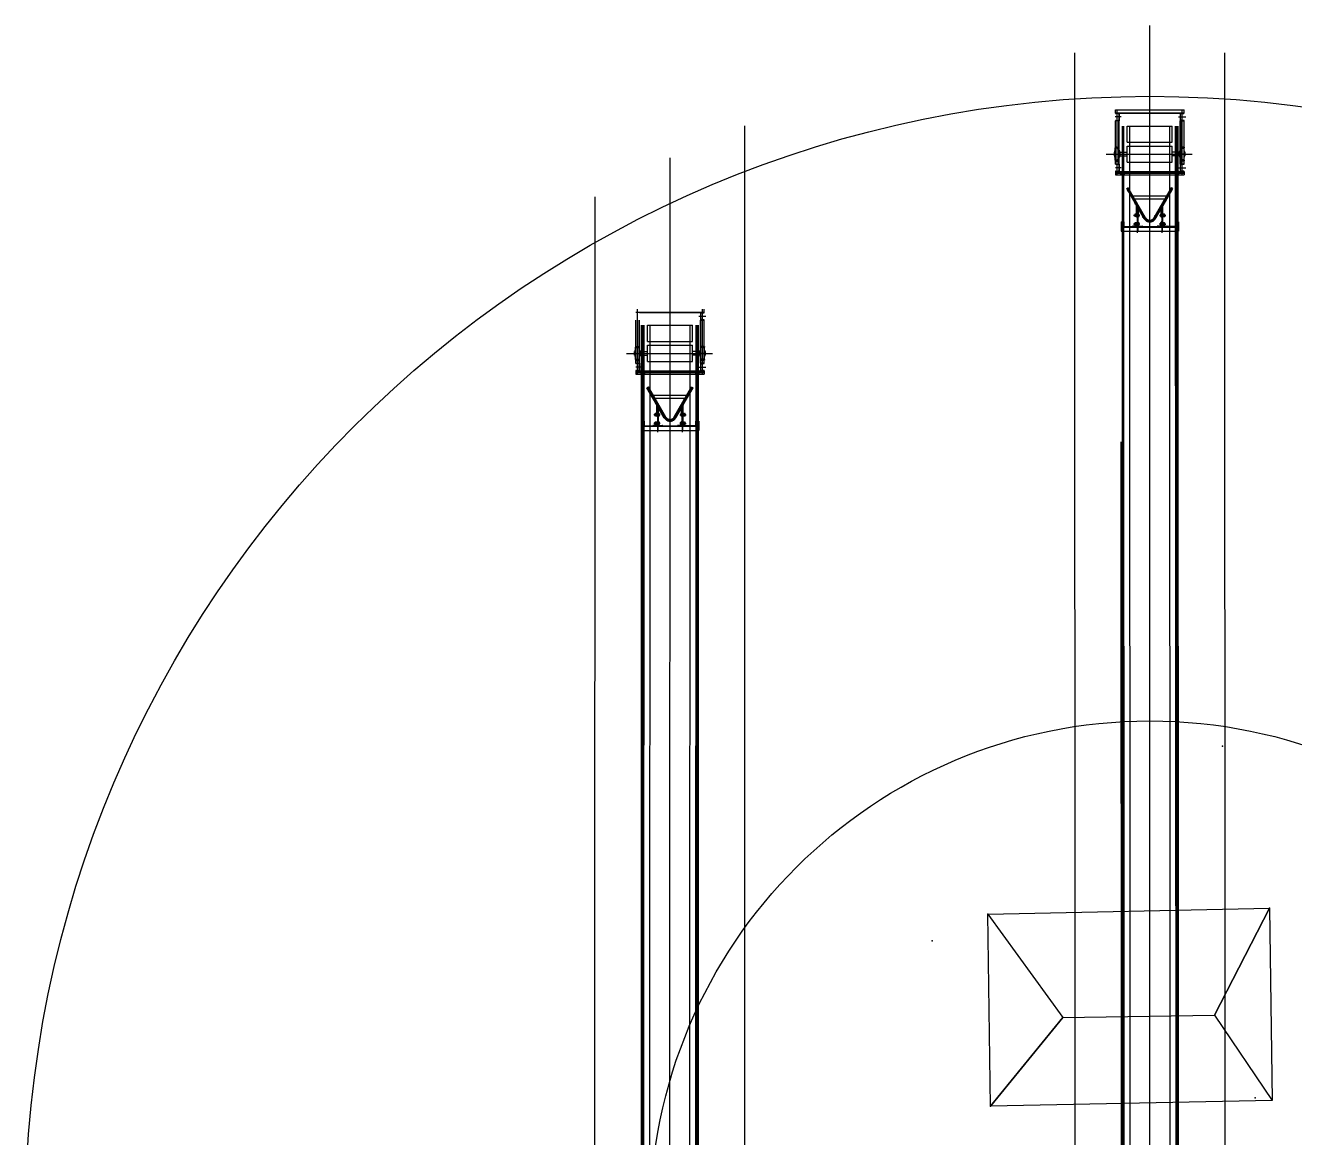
# Model space of a CAD drawing. Extents: x 878294 to 2409453, y -112941 to -40192.
# Drawn here: x 974060 to 976599, y -45908 to -43682 of the extents above; entities that cross this region are included whole.
import ezdxf

# ---------------------------------------------------------------- set-up
doc = ezdxf.new("R2010")
doc.units = 0
doc.header["$LTSCALE"] = 2000
doc.header["$MEASUREMENT"] = 0
for name, pattern in [('AM_DIN_G_W050', [13.75, 9.75, -1.5, 1, -1.5]), ('CENTER', [2, 1.25, -0.25, 0.25, -0.25]), ('CONTINU', [0]), ('DASHEDGY', [750, 250, -125, 250, -125])]:
    doc.linetypes.add(name, pattern=pattern)
doc.layers.get('0').update_dxf_attribs({"linetype": 'CONTINUOUS'})
for name, color, linetype, lineweight in [('AM_7', 4, 'AM_DIN_G_W050', 25), ('HOME', 84, 'CONTINUOUS', 0), ('TOPO', 196, 'CONTINUOUS', 0)]:
    doc.layers.add(name, color=color, linetype=linetype, lineweight=lineweight)
for name, color, linetype in [('CEN', 4, 'CENTER'), ('DASHED', 2, 'DASHEDGY'), ('THIN', 1, 'CONTINUOUS')]:
    doc.layers.add(name, color=color, linetype=linetype)

# ---------------------------------------------------------------- blocks, each defined once
blk = doc.blocks.new('PL65PLAN')
for p, q in [((-140, 25), (-140, -25)), ((-125, 40), (125, 40)), ((-63, 47), (63, 47)), ((-63, 47), (-63, 40)), ((-38, 58), (-38, 47)), ((-38, 58), (38, 58)), ((38, 58), (38, 47)), ((63, 47), (63, 40)), ((140, 25), (140, -25)), ((-125, -40), (125, -40)), ((-63, -48), (-63, -40)), ((-63, -48), (63, -48)), ((-38, -58), (-38, -48)), ((-38, -58), (38, -58)), ((38, -58), (38, -48)), ((63, -48), (63, -40))]:
    blk.add_line(p, q)
for centre in [(-115, 0), (115, 0)]:
    blk.add_circle(centre, 8)
for centre, start, end in [((-125, 25), 90, 180), ((125, 25), 0, 90), ((-125, -25), 180, 270), ((125, -25), 270, 0)]:
    blk.add_arc(centre, 15, start, end)
at = {"layer": 'CEN'}
for p, q in [((-151, 0), (149, 0)), ((-115, 18), (-115, -18)), ((0, 65), (0, -63)), ((115, 18), (115, -18))]:
    blk.add_line(p, q, dxfattribs=at)

msp = doc.modelspace()

# ---------------------------------------------------------------- hatches: boundary and pattern name
at = {"layer": 'DASHED', "lineweight": -3, "ltscale": 0.001}
h = msp.add_hatch(dxfattribs=at)
h.set_pattern_fill('ANSI37', color=256, scale=12.3076, angle=270, style=0)
h.set_pattern_definition([(45, (974914.4205, -44438.5474), (1.0878484, -1.0878484), []), (315, (974914.4205, -44438.5474), (-1.0878484, -1.0878484), [])])
h.paths.add_polyline_path([(976269.47, -44014.17), (976269.47, -44017.13), (976281.63, -44038.19), (976282.91, -44037.45)])
h.paths.add_polyline_path([(976265.45, -44007.21), (976264.17, -44007.95), (976266.25, -44011.54), (976267.53, -44010.81)])
h.paths.add_polyline_path([(976267.53, -44010.81), (976266.25, -44011.54), (976269.47, -44017.13), (976269.47, -44014.17)])
h.paths.add_polyline_path([(976282.91, -44037.45), (976281.63, -44038.19), (976287.48, -44048.32), (976297.02, -44064.84), (976298.3, -44064.1)])
h.paths.add_polyline_path([(976300.14, -44067.3), (976298.3, -44064.1), (976297.02, -44064.84), (976298.86, -44068.04, 0.2679492), (976309.52, -44074.19), (976309.52, -44072.71, -0.2679492)])
h = msp.add_hatch(dxfattribs=at)
h.set_pattern_fill('ANSI37', color=256, scale=12.3076, angle=270, style=0)
h.set_pattern_definition([(135, (976410.379, -44438.5474), (-1.0878484, -1.0878484), []), (225, (976410.379, -44438.5474), (1.0878484, -1.0878484), [])])
h.paths.add_polyline_path([(976349.57, -44014.17), (976349.57, -44017.13), (976337.41, -44038.19), (976336.13, -44037.45)])
h.paths.add_polyline_path([(976353.6, -44007.21), (976354.88, -44007.95), (976352.8, -44011.54), (976351.52, -44010.81)])
h.paths.add_polyline_path([(976351.52, -44010.81), (976352.8, -44011.54), (976349.57, -44017.13), (976349.57, -44014.17)])
h.paths.add_polyline_path([(976336.13, -44037.45), (976337.41, -44038.19), (976331.57, -44048.32), (976322.03, -44064.84), (976320.75, -44064.1)])
h.paths.add_polyline_path([(976318.9, -44067.3), (976320.75, -44064.1), (976322.03, -44064.84), (976320.18, -44068.04, -0.2679492), (976309.52, -44074.19), (976309.52, -44072.71, 0.2679492)])
h = msp.add_hatch(color=256, dxfattribs=at)
h.paths.add_polyline_path([(976287.48, -44060.11), (976286.63, -44059.62), (976285.64, -44059.62, 0.5358984)])
h.paths.add_polyline_path([(976286.63, -44059.62), (976287.24, -44058.55), (976286.63, -44058.39)])
h = msp.add_hatch(color=256, dxfattribs=at)
h.paths.add_polyline_path([(976331.57, -44060.11), (976332.42, -44059.62), (976333.4, -44059.62, -0.5358984)])
h.paths.add_polyline_path([(976332.42, -44059.62), (976331.8, -44058.55), (976332.42, -44058.39)])
h = msp.add_hatch(dxfattribs=at)
h.set_pattern_fill('ANSI37', color=256, scale=12.3076, angle=270, style=0)
h.set_pattern_definition([(45, (975154.4205, -44837.4237), (1.0878484, -1.0878484), []), (315, (975154.4205, -44837.4237), (-1.0878484, -1.0878484), [])])
h.paths.add_polyline_path([(975309.47, -44413.05), (975309.47, -44416), (975321.63, -44437.07), (975322.91, -44436.33)])
h.paths.add_polyline_path([(975305.45, -44406.08), (975304.17, -44406.82), (975306.25, -44410.42), (975307.53, -44409.68)])
h.paths.add_polyline_path([(975307.53, -44409.68), (975306.25, -44410.42), (975309.47, -44416), (975309.47, -44413.05)])
h.paths.add_polyline_path([(975322.91, -44436.33), (975321.63, -44437.07), (975327.48, -44447.19), (975337.02, -44463.71), (975338.3, -44462.98)])
h.paths.add_polyline_path([(975340.14, -44466.17), (975338.3, -44462.98), (975337.02, -44463.71), (975338.86, -44466.91, 0.2679492), (975349.52, -44473.07), (975349.52, -44471.59, -0.2679492)])
h = msp.add_hatch(dxfattribs=at)
h.set_pattern_fill('ANSI37', color=256, scale=12.3076, angle=270, style=0)
h.set_pattern_definition([(135, (976650.379, -44837.4237), (-1.0878484, -1.0878484), []), (225, (976650.379, -44837.4237), (1.0878484, -1.0878484), [])])
h.paths.add_polyline_path([(975389.57, -44413.05), (975389.57, -44416), (975377.41, -44437.07), (975376.13, -44436.33)])
h.paths.add_polyline_path([(975393.6, -44406.08), (975394.88, -44406.82), (975392.8, -44410.42), (975391.52, -44409.68)])
h.paths.add_polyline_path([(975391.52, -44409.68), (975392.8, -44410.42), (975389.57, -44416), (975389.57, -44413.05)])
h.paths.add_polyline_path([(975376.13, -44436.33), (975377.41, -44437.07), (975371.57, -44447.19), (975362.03, -44463.71), (975360.75, -44462.98)])
h.paths.add_polyline_path([(975358.9, -44466.17), (975360.75, -44462.98), (975362.03, -44463.71), (975360.18, -44466.91, -0.2679492), (975349.52, -44473.07), (975349.52, -44471.59, 0.2679492)])
h = msp.add_hatch(color=256, dxfattribs=at)
h.paths.add_polyline_path([(975327.48, -44458.99), (975326.63, -44458.5), (975325.64, -44458.5, 0.5358984)])
h.paths.add_polyline_path([(975326.63, -44458.5), (975327.24, -44457.43), (975326.63, -44457.27)])
h = msp.add_hatch(color=256, dxfattribs=at)
h.paths.add_polyline_path([(975371.57, -44458.99), (975372.42, -44458.5), (975373.4, -44458.5, -0.5358984)])
h.paths.add_polyline_path([(975372.42, -44458.5), (975371.8, -44457.43), (975372.42, -44457.27)])

# ---------------------------------------------------------------- linework, layer by layer
at = {"layer": 'AM_7', "lineweight": -3, "ltscale": 0.2}
for p, q in [((976309.52, -51855.94), (976309.52, -43681.88)), ((975348.25, -51859.71), (975349.52, -43946.96))]:
    msp.add_line(p, q, dxfattribs=at)
at = {"layer": 'AM_7', "color": 1, "linetype": 'CONTINU', "lineweight": -3}
for radius in [2250, 1000]:
    msp.add_circle((976309.52, -46073.85), radius, dxfattribs=at)
at = {"layer": 'DASHED', "lineweight": -3, "ltscale": 0.001}
for p, q in [((976241.02, -43851.16), (976378.02, -43851.16)), ((976241.02, -43857.66), (976241.02, -43851.16)), ((976241.02, -43856.86), (976378.02, -43856.86)), ((976244.52, -43980.86), (976244.52, -43851.16)), ((976248.52, -43857.66), (976371.06, -43857.66)), ((976374.52, -43980.86), (976374.52, -43851.16)), ((976378.02, -43857.66), (976378.02, -43851.16)), ((976252.05, -43865.16), (976240.19, -43865.16)), ((976241.02, -43959.36), (976241.02, -43872.66)), ((976247.72, -43959.36), (976247.72, -43872.66)), ((976248.52, -43959.36), (976248.52, -43872.66)), ((976264.52, -43883.31), (976354.52, -43883.31)), ((976264.52, -43915.61), (976264.52, -43883.31)), ((976354.52, -43915.61), (976354.52, -43883.31)), ((976367, -43865.16), (976381.35, -43865.16)), ((976370.52, -43959.36), (976370.52, -43872.66)), ((976371.32, -43959.36), (976371.32, -43872.66)), ((976378.02, -43959.36), (976378.02, -43872.66)), ((976250.27, -43935.71), (976264.52, -43935.71)), ((976264.52, -43915.61), (976354.52, -43915.61)), ((976264.52, -43923.31), (976354.52, -43923.31)), ((976264.52, -43955.61), (976264.52, -43923.31)), ((976354.52, -43955.61), (976354.52, -43923.31)), ((976368.77, -43935.71), (976354.52, -43935.71)), ((976222.45, -43939.46), (976394.33, -43939.46)), ((976250.27, -43943.21), (976264.52, -43943.21)), ((976264.52, -43955.61), (976354.52, -43955.61)), ((976368.77, -43943.21), (976354.52, -43943.21)), ((976241.02, -43974.33), (976241.02, -43980.86)), ((976241.02, -43974.36), (976378.02, -43974.36)), ((976241.02, -43975.16), (976378.02, -43975.16)), ((976241.02, -43977.86), (976378.02, -43977.86)), ((976241.02, -43980.86), (976378.02, -43980.86)), ((976252.05, -43966.86), (976241.19, -43966.86)), ((976251.52, -43974.11), (976258.52, -43974.11)), ((976251.52, -43981.11), (976251.52, -43974.11)), ((976258.52, -43981.11), (976251.52, -43981.11)), ((976258.52, -43974.11), (976258.52, -43981.11)), ((976367.52, -43974.11), (976360.52, -43974.11)), ((976360.52, -43974.11), (976360.52, -43981.11)), ((976360.52, -43981.11), (976367.52, -43981.11)), ((976367, -43966.86), (976381.35, -43966.86)), ((976367.52, -43981.11), (976367.52, -43974.11)), ((976378.02, -43974.36), (976378.02, -43980.86)), ((976263.32, -44008.44), (976266.3, -44006.72)), ((976283.05, -44042.61), (976263.32, -44008.44)), ((976298.86, -44068.04), (976264.17, -44007.95)), ((976264.24, -44012.71), (976269.32, -44009.77)), ((976265.4, -44012.04), (976268.38, -44010.31)), ((976300.14, -44067.3), (976265.45, -44007.21)), ((976301, -44066.8), (976266.3, -44006.72)), ((976318.05, -44066.8), (976352.69, -44006.8)), ((976318.9, -44067.3), (976353.55, -44007.3)), ((976320.18, -44068.04), (976354.82, -44008.03)), ((976336, -44042.61), (976355.68, -44008.53)), ((976353.26, -44015.4), (976348.17, -44012.46)), ((976352.54, -44013.96), (976349.56, -44012.24)), ((976355.68, -44008.53), (976352.69, -44006.8)), ((976344.2, -44023.48), (976275.98, -44023.48)), ((976340.65, -44029.64), (976279.54, -44029.64)), ((976279.62, -44039.35), (976284.7, -44036.42)), ((976280.78, -44038.68), (976283.77, -44036.96)), ((976342.49, -44034.05), (976337.4, -44031.11)), ((976341.77, -44032.61), (976338.79, -44030.89)), ((976289.94, -44062.29), (976277.18, -44062.29)), ((976281.08, -44061.09), (976278.67, -44061.09)), ((976280.95, -44063.38), (976278.67, -44063.38)), ((976278.68, -44063.38), (976278.68, -44061.17)), ((976282.71, -44061.01), (976278.77, -44061.01)), ((976278.77, -44063.47), (976278.77, -44061.09)), ((976282.71, -44063.47), (976278.77, -44063.47)), ((976281.32, -44061.09), (976279.32, -44061.09)), ((976281.32, -44063.38), (976279.32, -44063.38)), ((976279.62, -44061.01), (976281.2, -44061.01)), ((976279.62, -44063.47), (976281.2, -44063.47)), ((976281.32, -44060.02), (976279.81, -44060.02)), ((976281.32, -44064.45), (976279.81, -44064.45)), ((976281.01, -44061.01), (976282.59, -44061.01)), ((976281.01, -44063.47), (976282.59, -44063.47)), ((976281.32, -44064.45), (976281.32, -44060.02)), ((976282.71, -44061.09), (976281.32, -44061.09)), ((976282.71, -44063.38), (976281.32, -44063.38)), ((976281.63, -44061.01), (976282.71, -44061.01)), ((976281.63, -44063.47), (976282.71, -44063.47)), ((976282.22, -44060.02), (976281.81, -44060.02)), ((976282.22, -44064.45), (976281.81, -44064.45)), ((976283.18, -44059.53), (976282.71, -44059.53)), ((976282.71, -44063.96), (976282.71, -44059.53)), ((976282.71, -44064.94), (976282.71, -44062.24)), ((976283.18, -44064.94), (976282.71, -44064.94)), ((976286.4, -44061.01), (976282.95, -44061.01)), ((976283.18, -44065.93), (976283.18, -44043.1)), ((976283.45, -44061), (976285.3, -44061)), ((976284.08, -44061.09), (976283.45, -44061.09)), ((976284.08, -44063.38), (976283.45, -44063.38)), ((976283.45, -44063.45), (976285.3, -44063.45)), ((976284.08, -44063.53), (976284.08, -44060.94)), ((976284.16, -44059.16), (976285.64, -44059.16)), ((976284.17, -44065.93), (976284.17, -44043.1)), ((976284.17, -44055.86), (976284.17, -44084.45)), ((976284.9, -44097.35), (976284.9, -44043.85)), ((976285.64, -44065.93), (976285.64, -44048.81)), ((976286.63, -44048.81), (976285.64, -44048.81)), ((976285.64, -44055.86), (976285.64, -44084.45)), ((976285.64, -44065.93), (976285.64, -44059.16)), ((976288.24, -44061.01), (976286.48, -44061.01)), ((976288.24, -44063.47), (976286.48, -44063.47)), ((976286.63, -44048.81), (976287.48, -44048.32)), ((976286.63, -44065.93), (976286.63, -44048.81)), ((976298.01, -44068.53), (976286.63, -44048.81)), ((976287.24, -44049.87), (976286.63, -44050.04)), ((976287.24, -44049.87), (976286.63, -44050.04)), ((976286.63, -44060.02), (976287.75, -44060.02)), ((976286.63, -44064.45), (976287.75, -44064.45)), ((976288.24, -44063.96), (976288.24, -44060.51)), ((976295.01, -44066), (976300.09, -44063.07)), ((976296.17, -44065.33), (976299.15, -44063.61)), ((976324.04, -44066), (976318.96, -44063.07)), ((976322.88, -44065.33), (976319.9, -44063.61)), ((976321.03, -44068.53), (976332.42, -44048.81)), ((976329.11, -44062.29), (976341.87, -44062.29)), ((976330.81, -44063.96), (976330.81, -44060.51)), ((976330.81, -44061.01), (976332.57, -44061.01)), ((976330.81, -44063.47), (976332.57, -44063.47)), ((976332.42, -44060.02), (976331.3, -44060.02)), ((976332.42, -44064.45), (976331.3, -44064.45)), ((976332.42, -44048.81), (976331.57, -44048.32)), ((976331.8, -44049.87), (976332.42, -44050.04)), ((976331.8, -44049.87), (976332.42, -44050.04)), ((976332.42, -44065.93), (976332.42, -44048.81)), ((976332.42, -44048.81), (976333.4, -44048.81)), ((976332.64, -44061.01), (976336.09, -44061.01)), ((976333.4, -44065.93), (976333.4, -44048.81)), ((976333.4, -44055.86), (976333.4, -44084.45)), ((976334.88, -44059.16), (976333.41, -44059.16)), ((976333.41, -44065.93), (976333.41, -44059.16)), ((976335.6, -44061), (976333.75, -44061)), ((976335.6, -44063.45), (976333.75, -44063.45)), ((976334.14, -44097.35), (976334.14, -44043.85)), ((976334.88, -44065.93), (976334.88, -44043.1)), ((976334.88, -44055.86), (976334.88, -44084.45)), ((976334.96, -44063.53), (976334.96, -44060.94)), ((976334.96, -44061.09), (976335.6, -44061.09)), ((976334.96, -44063.38), (976335.6, -44063.38)), ((976335.87, -44065.93), (976335.87, -44043.1)), ((976335.87, -44059.53), (976336.34, -44059.53)), ((976335.87, -44064.94), (976336.34, -44064.94)), ((976336.34, -44063.96), (976336.34, -44059.53)), ((976336.34, -44061.01), (976340.28, -44061.01)), ((976337.42, -44061.01), (976336.34, -44061.01)), ((976336.34, -44061.09), (976337.73, -44061.09)), ((976336.34, -44064.94), (976336.34, -44062.24)), ((976336.34, -44063.38), (976337.73, -44063.38)), ((976336.34, -44063.47), (976340.28, -44063.47)), ((976337.42, -44063.47), (976336.34, -44063.47)), ((976338.03, -44061.01), (976336.46, -44061.01)), ((976338.03, -44063.47), (976336.46, -44063.47)), ((976336.83, -44060.02), (976337.24, -44060.02)), ((976336.83, -44064.45), (976337.24, -44064.45)), ((976337.73, -44064.45), (976337.73, -44060.02)), ((976337.73, -44060.02), (976339.24, -44060.02)), ((976337.73, -44061.09), (976339.73, -44061.09)), ((976337.73, -44063.38), (976339.73, -44063.38)), ((976337.73, -44064.45), (976339.24, -44064.45)), ((976339.42, -44061.01), (976337.85, -44061.01)), ((976339.42, -44063.47), (976337.85, -44063.47)), ((976337.97, -44061.09), (976340.37, -44061.09)), ((976338.1, -44063.38), (976340.37, -44063.38)), ((976340.28, -44063.47), (976340.28, -44061.09)), ((976340.37, -44063.38), (976340.37, -44061.17)), ((976251.95, -44075.22), (976251.95, -44093.68)), ((976251.95, -44075.22), (976258.1, -44075.22)), ((976251.95, -44083.46), (976258.1, -44083.46)), ((976251.95, -44084.45), (976367.1, -44084.45)), ((976251.95, -44085.43), (976367.1, -44085.43)), ((976252.86, -44079.52), (976257.23, -44079.52)), ((976252.86, -44089.37), (976257.23, -44089.37)), ((976258.1, -44084.45), (976258.1, -44075.22)), ((976274.93, -44084.45), (976274.93, -44084.08)), ((976274.93, -44084.45), (976294.87, -44084.45)), ((976282.57, -44083.46), (976275.55, -44083.46)), ((976289.94, -44079.52), (976277.18, -44079.52)), ((976278.67, -44080.67), (976278.67, -44078.37)), ((976281.08, -44078.38), (976278.67, -44078.38)), ((976280.95, -44080.67), (976278.67, -44080.67)), ((976278.77, -44080.75), (976278.77, -44078.28)), ((976282.71, -44078.29), (976278.77, -44078.29)), ((976282.71, -44080.75), (976278.77, -44080.75)), ((976279.32, -44081.25), (976279.32, -44077.8)), ((976281.32, -44078.38), (976279.32, -44078.38)), ((976281.32, -44080.67), (976279.32, -44080.67)), ((976279.62, -44078.29), (976281.2, -44078.29)), ((976279.62, -44080.75), (976281.2, -44080.75)), ((976281.32, -44077.31), (976279.81, -44077.31)), ((976281.32, -44081.74), (976279.81, -44081.74)), ((976281.01, -44078.29), (976282.59, -44078.29)), ((976281.01, -44080.75), (976282.59, -44080.75)), ((976281.32, -44081.74), (976281.32, -44077.31)), ((976282.71, -44078.38), (976281.32, -44078.38)), ((976282.71, -44080.67), (976281.32, -44080.67)), ((976281.63, -44078.29), (976282.71, -44078.29)), ((976281.63, -44080.75), (976282.71, -44080.75)), ((976282.22, -44077.31), (976281.81, -44077.31)), ((976282.22, -44081.74), (976281.81, -44081.74)), ((976283.2, -44076.82), (976282.71, -44076.82)), ((976282.71, -44081.25), (976282.71, -44076.82)), ((976282.71, -44082.23), (976282.71, -44079.52)), ((976283.2, -44082.23), (976282.71, -44082.23)), ((976286.4, -44078.29), (976282.95, -44078.29)), ((976286.4, -44080.75), (976282.95, -44080.75)), ((976284.17, -44065.93), (976283.18, -44065.93)), ((976283.18, -44075.83), (976283.18, -44082.85)), ((976283.18, -44075.83), (976283.18, -44082.85)), ((976283.84, -44078.38), (976283.2, -44078.38)), ((976283.84, -44080.67), (976283.2, -44080.67)), ((976283.45, -44078.23), (976285.3, -44078.23)), ((976283.45, -44080.82), (976285.3, -44080.82)), ((976283.84, -44080.82), (976283.84, -44078.23)), ((976284.17, -44082.6), (976285.64, -44082.6)), ((976284.17, -44082.6), (976285.64, -44082.6)), ((976284.42, -44085.43), (976284.42, -44093.68)), ((976284.42, -44085.43), (976284.42, -44093.68)), ((976286.4, -44078.23), (976284.56, -44078.23)), ((976286.4, -44080.82), (976284.56, -44080.82)), ((976285.4, -44085.43), (976285.4, -44093.68)), ((976285.4, -44085.43), (976285.4, -44093.68)), ((976285.64, -44065.93), (976286.63, -44065.93)), ((976286.63, -44075.83), (976286.63, -44082.85)), ((976286.63, -44075.83), (976286.63, -44082.85)), ((976286.65, -44077.31), (976287.92, -44077.31)), ((976288.42, -44078.29), (976286.65, -44078.29)), ((976288.42, -44080.75), (976286.65, -44080.75)), ((976286.65, -44081.74), (976287.92, -44081.74)), ((976287.24, -44083.46), (976294.26, -44083.46)), ((976287.24, -44083.46), (976294.26, -44083.46)), ((976288.42, -44081.25), (976288.42, -44077.8)), ((976294.87, -44084.45), (976294.87, -44084.08)), ((976324.17, -44084.45), (976324.17, -44084.08)), ((976344.11, -44084.45), (976324.17, -44084.45)), ((976331.8, -44083.46), (976324.79, -44083.46)), ((976331.8, -44083.46), (976324.79, -44083.46)), ((976329.11, -44079.52), (976341.87, -44079.52)), ((976330.63, -44081.25), (976330.63, -44077.8)), ((976330.63, -44078.29), (976332.39, -44078.29)), ((976330.63, -44080.75), (976332.39, -44080.75)), ((976332.39, -44077.31), (976331.12, -44077.31)), ((976332.39, -44081.74), (976331.12, -44081.74)), ((976333.4, -44065.93), (976332.42, -44065.93)), ((976332.42, -44075.83), (976332.42, -44082.85)), ((976332.42, -44075.83), (976332.42, -44082.85)), ((976332.64, -44078.23), (976334.49, -44078.23)), ((976332.64, -44078.29), (976336.09, -44078.29)), ((976332.64, -44080.75), (976336.09, -44080.75)), ((976332.64, -44080.82), (976334.49, -44080.82)), ((976333.4, -44075.21), (976333.04, -44075.21)), ((976334.88, -44082.6), (976333.4, -44082.6)), ((976334.88, -44082.6), (976333.4, -44082.6)), ((976333.64, -44085.43), (976333.64, -44093.68)), ((976333.64, -44085.43), (976333.64, -44093.68)), ((976335.6, -44078.23), (976333.75, -44078.23)), ((976335.6, -44080.82), (976333.75, -44080.82)), ((976334.63, -44085.43), (976334.63, -44093.68)), ((976334.63, -44085.43), (976334.63, -44093.68)), ((976334.88, -44065.93), (976335.87, -44065.93)), ((976334.88, -44075.21), (976335.25, -44075.21)), ((976335.21, -44080.82), (976335.21, -44078.23)), ((976335.21, -44078.38), (976335.84, -44078.38)), ((976335.21, -44080.67), (976335.84, -44080.67)), ((976335.85, -44076.82), (976336.34, -44076.82)), ((976335.85, -44082.23), (976336.34, -44082.23)), ((976335.87, -44075.83), (976335.87, -44082.85)), ((976335.87, -44075.83), (976335.87, -44082.85)), ((976336.34, -44081.25), (976336.34, -44076.82)), ((976337.42, -44078.29), (976336.34, -44078.29)), ((976336.34, -44078.29), (976340.28, -44078.29)), ((976336.34, -44078.38), (976337.73, -44078.38)), ((976336.34, -44082.23), (976336.34, -44079.52)), ((976336.34, -44080.67), (976337.73, -44080.67)), ((976337.42, -44080.75), (976336.34, -44080.75)), ((976336.34, -44080.75), (976340.28, -44080.75)), ((976338.03, -44078.29), (976336.46, -44078.29)), ((976338.03, -44080.75), (976336.46, -44080.75)), ((976336.48, -44083.46), (976343.5, -44083.46)), ((976336.83, -44077.31), (976337.24, -44077.31)), ((976336.83, -44081.74), (976337.24, -44081.74)), ((976337.73, -44081.74), (976337.73, -44077.31)), ((976337.73, -44077.31), (976339.24, -44077.31)), ((976337.73, -44078.38), (976339.73, -44078.38)), ((976337.73, -44080.67), (976339.73, -44080.67)), ((976337.73, -44081.74), (976339.24, -44081.74)), ((976339.42, -44078.29), (976337.85, -44078.29)), ((976339.42, -44080.75), (976337.85, -44080.75)), ((976337.97, -44078.38), (976340.37, -44078.38)), ((976338.1, -44080.67), (976340.37, -44080.67)), ((976339.73, -44081.25), (976339.73, -44077.8)), ((976340.28, -44080.75), (976340.28, -44078.28)), ((976340.37, -44080.67), (976340.37, -44078.37)), ((976362.57, -44084.45), (976342.63, -44084.45)), ((976344.11, -44084.45), (976344.11, -44084.08)), ((976367.1, -44075.22), (976360.95, -44075.22)), ((976360.95, -44084.45), (976360.95, -44075.22)), ((976367.1, -44083.46), (976360.95, -44083.46)), ((976366.19, -44079.52), (976361.82, -44079.52)), ((976366.19, -44089.37), (976361.82, -44089.37)), ((976367.1, -44075.22), (976367.1, -44093.68)), ((976251.95, -44093.68), (976367.1, -44093.68)), ((975281.02, -44255.74), (975418.02, -44255.74)), ((975284.52, -44379.74), (975284.52, -44250.04)), ((975288.52, -44256.54), (975411.06, -44256.54)), ((975407, -44264.04), (975421.35, -44264.04)), ((975414.52, -44379.74), (975414.52, -44250.04)), ((975418.02, -44256.54), (975418.02, -44250.04)), ((975281.02, -44358.24), (975281.02, -44271.54)), ((975287.72, -44358.24), (975287.72, -44271.54)), ((975288.52, -44358.24), (975288.52, -44271.54)), ((975304.52, -44282.19), (975394.52, -44282.19)), ((975304.52, -44314.49), (975304.52, -44282.19)), ((975394.52, -44314.49), (975394.52, -44282.19)), ((975410.52, -44358.24), (975410.52, -44271.54)), ((975411.32, -44358.24), (975411.32, -44271.54)), ((975418.02, -44358.24), (975418.02, -44271.54)), ((975304.52, -44314.49), (975394.52, -44314.49)), ((975262.45, -44338.34), (975434.33, -44338.34)), ((975290.27, -44334.59), (975304.52, -44334.59)), ((975290.27, -44342.09), (975304.52, -44342.09)), ((975304.52, -44322.19), (975394.52, -44322.19)), ((975304.52, -44354.49), (975304.52, -44322.19)), ((975394.52, -44354.49), (975394.52, -44322.19)), ((975408.77, -44334.59), (975394.52, -44334.59)), ((975408.77, -44342.09), (975394.52, -44342.09)), ((975292.05, -44365.74), (975281.19, -44365.74)), ((975304.52, -44354.49), (975394.52, -44354.49)), ((975407, -44365.74), (975421.35, -44365.74)), ((975281.02, -44373.21), (975281.02, -44379.74)), ((975281.02, -44373.24), (975418.02, -44373.24)), ((975281.02, -44374.04), (975418.02, -44374.04)), ((975281.02, -44376.74), (975418.02, -44376.74)), ((975281.02, -44379.74), (975418.02, -44379.74)), ((975291.52, -44372.99), (975298.52, -44372.99)), ((975291.52, -44379.99), (975291.52, -44372.99)), ((975298.52, -44379.99), (975291.52, -44379.99)), ((975298.52, -44372.99), (975298.52, -44379.99)), ((975407.52, -44372.99), (975400.52, -44372.99)), ((975400.52, -44372.99), (975400.52, -44379.99)), ((975400.52, -44379.99), (975407.52, -44379.99)), ((975407.52, -44379.99), (975407.52, -44372.99)), ((975418.02, -44373.24), (975418.02, -44379.74)), ((975303.32, -44407.31), (975306.3, -44405.59)), ((975323.05, -44441.49), (975303.32, -44407.31)), ((975338.86, -44466.91), (975304.17, -44406.82)), ((975304.24, -44411.58), (975309.32, -44408.65)), ((975305.4, -44410.91), (975308.38, -44409.19)), ((975340.14, -44466.17), (975305.45, -44406.08)), ((975341, -44465.68), (975306.3, -44405.59)), ((975358.05, -44465.68), (975392.69, -44405.68)), ((975358.9, -44466.17), (975393.55, -44406.17)), ((975360.18, -44466.91), (975394.82, -44406.91)), ((975376, -44441.49), (975395.68, -44407.4)), ((975393.26, -44414.27), (975388.17, -44411.34)), ((975392.54, -44412.84), (975389.56, -44411.11)), ((975395.68, -44407.4), (975392.69, -44405.68)), ((975384.2, -44422.36), (975315.98, -44422.36)), ((975380.65, -44428.51), (975319.54, -44428.51)), ((975319.62, -44438.23), (975324.7, -44435.29)), ((975320.78, -44437.56), (975323.77, -44435.84)), ((975323.18, -44464.81), (975323.18, -44441.98)), ((975324.17, -44464.81), (975324.17, -44441.98)), ((975324.9, -44496.23), (975324.9, -44442.73)), ((975374.14, -44496.23), (975374.14, -44442.73)), ((975374.88, -44464.81), (975374.88, -44441.98)), ((975375.87, -44464.81), (975375.87, -44441.98)), ((975382.49, -44432.93), (975377.4, -44429.99)), ((975381.77, -44431.49), (975378.79, -44429.77)), ((975329.94, -44461.17), (975317.18, -44461.17)), ((975321.08, -44459.97), (975318.67, -44459.97)), ((975320.95, -44462.26), (975318.67, -44462.26)), ((975318.68, -44462.26), (975318.68, -44460.05)), ((975322.71, -44459.88), (975318.77, -44459.88)), ((975318.77, -44462.34), (975318.77, -44459.97)), ((975322.71, -44462.34), (975318.77, -44462.34)), ((975321.32, -44459.97), (975319.32, -44459.97)), ((975321.32, -44462.26), (975319.32, -44462.26)), ((975319.62, -44459.88), (975321.2, -44459.88)), ((975319.62, -44462.34), (975321.2, -44462.34)), ((975321.32, -44458.9), (975319.81, -44458.9)), ((975321.32, -44463.33), (975319.81, -44463.33)), ((975321.01, -44459.88), (975322.59, -44459.88)), ((975321.01, -44462.34), (975322.59, -44462.34)), ((975321.32, -44463.33), (975321.32, -44458.9)), ((975322.71, -44459.97), (975321.32, -44459.97)), ((975322.71, -44462.26), (975321.32, -44462.26)), ((975321.63, -44459.88), (975322.71, -44459.88)), ((975321.63, -44462.34), (975322.71, -44462.34)), ((975322.22, -44458.9), (975321.81, -44458.9)), ((975322.22, -44463.33), (975321.81, -44463.33)), ((975323.18, -44458.41), (975322.71, -44458.41)), ((975322.71, -44462.84), (975322.71, -44458.41)), ((975322.71, -44463.82), (975322.71, -44461.11)), ((975323.18, -44463.82), (975322.71, -44463.82)), ((975326.4, -44459.88), (975322.95, -44459.88)), ((975324.17, -44464.81), (975323.18, -44464.81)), ((975323.45, -44459.88), (975325.3, -44459.88)), ((975324.08, -44459.97), (975323.45, -44459.97)), ((975324.08, -44462.26), (975323.45, -44462.26)), ((975323.45, -44462.32), (975325.3, -44462.32)), ((975324.08, -44462.41), (975324.08, -44459.82)), ((975324.16, -44458.04), (975325.64, -44458.04)), ((975324.17, -44454.73), (975324.17, -44483.32)), ((975325.64, -44464.81), (975325.64, -44447.68)), ((975326.63, -44447.68), (975325.64, -44447.68)), ((975325.64, -44454.73), (975325.64, -44483.32)), ((975325.64, -44464.81), (975325.64, -44458.04)), ((975325.64, -44464.81), (975326.63, -44464.81)), ((975328.24, -44459.88), (975326.48, -44459.88)), ((975328.24, -44462.34), (975326.48, -44462.34)), ((975326.63, -44447.68), (975327.48, -44447.19)), ((975326.63, -44464.81), (975326.63, -44447.68)), ((975338.01, -44467.4), (975326.63, -44447.68)), ((975327.24, -44448.75), (975326.63, -44448.91)), ((975327.24, -44448.75), (975326.63, -44448.91)), ((975326.63, -44458.9), (975327.75, -44458.9)), ((975326.63, -44463.33), (975327.75, -44463.33)), ((975328.24, -44462.84), (975328.24, -44459.39)), ((975335.01, -44464.88), (975340.09, -44461.94)), ((975336.17, -44464.21), (975339.15, -44462.48)), ((975364.04, -44464.88), (975358.96, -44461.94)), ((975362.88, -44464.21), (975359.9, -44462.48)), ((975361.03, -44467.4), (975372.42, -44447.68)), ((975369.11, -44461.17), (975381.87, -44461.17)), ((975370.81, -44462.84), (975370.81, -44459.39)), ((975370.81, -44459.88), (975372.57, -44459.88)), ((975370.81, -44462.34), (975372.57, -44462.34)), ((975372.42, -44458.9), (975371.3, -44458.9)), ((975372.42, -44463.33), (975371.3, -44463.33)), ((975372.42, -44447.68), (975371.57, -44447.19)), ((975371.8, -44448.75), (975372.42, -44448.91)), ((975371.8, -44448.75), (975372.42, -44448.91)), ((975372.42, -44464.81), (975372.42, -44447.68)), ((975372.42, -44447.68), (975373.4, -44447.68)), ((975373.4, -44464.81), (975372.42, -44464.81)), ((975372.64, -44459.88), (975376.09, -44459.88)), ((975373.4, -44464.81), (975373.4, -44447.68)), ((975373.4, -44454.73), (975373.4, -44483.32)), ((975374.88, -44458.04), (975373.41, -44458.04)), ((975373.41, -44464.81), (975373.41, -44458.04)), ((975375.6, -44459.88), (975373.75, -44459.88)), ((975375.6, -44462.32), (975373.75, -44462.32)), ((975374.88, -44454.73), (975374.88, -44483.32)), ((975374.88, -44464.81), (975375.87, -44464.81)), ((975374.96, -44462.41), (975374.96, -44459.82)), ((975374.96, -44459.97), (975375.6, -44459.97)), ((975374.96, -44462.26), (975375.6, -44462.26)), ((975375.87, -44458.41), (975376.34, -44458.41)), ((975375.87, -44463.82), (975376.34, -44463.82)), ((975376.34, -44462.84), (975376.34, -44458.41)), ((975376.34, -44459.88), (975380.28, -44459.88)), ((975377.42, -44459.88), (975376.34, -44459.88)), ((975376.34, -44459.97), (975377.73, -44459.97)), ((975376.34, -44463.82), (975376.34, -44461.11)), ((975376.34, -44462.26), (975377.73, -44462.26)), ((975376.34, -44462.34), (975380.28, -44462.34)), ((975377.42, -44462.34), (975376.34, -44462.34)), ((975378.03, -44459.88), (975376.46, -44459.88)), ((975378.03, -44462.34), (975376.46, -44462.34)), ((975376.83, -44458.9), (975377.24, -44458.9)), ((975376.83, -44463.33), (975377.24, -44463.33)), ((975377.73, -44463.33), (975377.73, -44458.9)), ((975377.73, -44458.9), (975379.24, -44458.9)), ((975377.73, -44459.97), (975379.73, -44459.97)), ((975377.73, -44462.26), (975379.73, -44462.26)), ((975377.73, -44463.33), (975379.24, -44463.33)), ((975379.42, -44459.88), (975377.85, -44459.88)), ((975379.42, -44462.34), (975377.85, -44462.34)), ((975377.97, -44459.97), (975380.37, -44459.97)), ((975378.1, -44462.26), (975380.37, -44462.26)), ((975380.28, -44462.34), (975380.28, -44459.97)), ((975380.37, -44462.26), (975380.37, -44460.05)), ((975291.95, -44474.09), (975291.95, -44492.55)), ((975291.95, -44474.09), (975298.1, -44474.09)), ((975291.95, -44482.34), (975298.1, -44482.34)), ((975291.95, -44483.32), (975407.1, -44483.32)), ((975291.95, -44484.31), (975407.1, -44484.31)), ((975291.95, -44492.55), (975407.1, -44492.55)), ((975292.86, -44478.4), (975297.23, -44478.4)), ((975292.86, -44488.25), (975297.23, -44488.25)), ((975298.1, -44483.32), (975298.1, -44474.09)), ((975314.93, -44483.32), (975314.93, -44482.95)), ((975314.93, -44483.32), (975334.87, -44483.32)), ((975322.57, -44482.34), (975315.55, -44482.34)), ((975329.94, -44478.4), (975317.18, -44478.4)), ((975318.67, -44479.54), (975318.67, -44477.24)), ((975321.08, -44477.26), (975318.67, -44477.26)), ((975320.95, -44479.54), (975318.67, -44479.54)), ((975318.77, -44479.63), (975318.77, -44477.16)), ((975322.71, -44477.17), (975318.77, -44477.17)), ((975322.71, -44479.63), (975318.77, -44479.63)), ((975319.32, -44480.12), (975319.32, -44476.68)), ((975321.32, -44477.26), (975319.32, -44477.26)), ((975321.32, -44479.54), (975319.32, -44479.54)), ((975319.62, -44477.17), (975321.2, -44477.17)), ((975319.62, -44479.63), (975321.2, -44479.63)), ((975321.32, -44476.19), (975319.81, -44476.19)), ((975321.32, -44480.62), (975319.81, -44480.62)), ((975321.01, -44477.17), (975322.59, -44477.17)), ((975321.01, -44479.63), (975322.59, -44479.63)), ((975321.32, -44480.62), (975321.32, -44476.19)), ((975322.71, -44477.26), (975321.32, -44477.26)), ((975322.71, -44479.54), (975321.32, -44479.54)), ((975321.63, -44477.17), (975322.71, -44477.17)), ((975321.63, -44479.63), (975322.71, -44479.63)), ((975322.22, -44476.19), (975321.81, -44476.19)), ((975322.22, -44480.62), (975321.81, -44480.62)), ((975323.2, -44475.69), (975322.71, -44475.69)), ((975322.71, -44480.12), (975322.71, -44475.69)), ((975322.71, -44481.11), (975322.71, -44478.4)), ((975323.2, -44481.11), (975322.71, -44481.11)), ((975326.4, -44477.17), (975322.95, -44477.17)), ((975326.4, -44479.63), (975322.95, -44479.63)), ((975323.18, -44474.71), (975323.18, -44481.72)), ((975323.18, -44474.71), (975323.18, -44481.72)), ((975323.84, -44477.26), (975323.2, -44477.26)), ((975323.84, -44479.54), (975323.2, -44479.54)), ((975323.45, -44477.11), (975325.3, -44477.11)), ((975323.45, -44479.69), (975325.3, -44479.69)), ((975323.84, -44479.69), (975323.84, -44477.11)), ((975324.17, -44481.48), (975325.64, -44481.48)), ((975324.17, -44481.48), (975325.64, -44481.48)), ((975324.42, -44484.31), (975324.42, -44492.55)), ((975324.42, -44484.31), (975324.42, -44492.55)), ((975326.4, -44477.11), (975324.56, -44477.11)), ((975326.4, -44479.69), (975324.56, -44479.69)), ((975325.4, -44484.31), (975325.4, -44492.55)), ((975325.4, -44484.31), (975325.4, -44492.55)), ((975326.63, -44474.71), (975326.63, -44481.72)), ((975326.63, -44474.71), (975326.63, -44481.72)), ((975326.65, -44476.19), (975327.92, -44476.19)), ((975328.42, -44477.17), (975326.65, -44477.17)), ((975328.42, -44479.63), (975326.65, -44479.63)), ((975326.65, -44480.62), (975327.92, -44480.62)), ((975327.24, -44482.34), (975334.26, -44482.34)), ((975327.24, -44482.34), (975334.26, -44482.34)), ((975328.42, -44480.12), (975328.42, -44476.68)), ((975334.87, -44483.32), (975334.87, -44482.95)), ((975364.17, -44483.32), (975364.17, -44482.95)), ((975384.11, -44483.32), (975364.17, -44483.32)), ((975371.8, -44482.34), (975364.79, -44482.34)), ((975371.8, -44482.34), (975364.79, -44482.34)), ((975369.11, -44478.4), (975381.87, -44478.4)), ((975370.63, -44480.12), (975370.63, -44476.68)), ((975370.63, -44477.17), (975372.39, -44477.17)), ((975370.63, -44479.63), (975372.39, -44479.63)), ((975372.39, -44476.19), (975371.12, -44476.19)), ((975372.39, -44480.62), (975371.12, -44480.62)), ((975372.42, -44474.71), (975372.42, -44481.72)), ((975372.42, -44474.71), (975372.42, -44481.72)), ((975372.64, -44477.11), (975374.49, -44477.11)), ((975372.64, -44477.17), (975376.09, -44477.17)), ((975372.64, -44479.63), (975376.09, -44479.63)), ((975372.64, -44479.69), (975374.49, -44479.69)), ((975373.4, -44474.09), (975373.04, -44474.09)), ((975374.88, -44481.48), (975373.4, -44481.48)), ((975374.88, -44481.48), (975373.4, -44481.48)), ((975373.64, -44484.31), (975373.64, -44492.55)), ((975373.64, -44484.31), (975373.64, -44492.55)), ((975375.6, -44477.11), (975373.75, -44477.11)), ((975375.6, -44479.69), (975373.75, -44479.69)), ((975374.63, -44484.31), (975374.63, -44492.55)), ((975374.63, -44484.31), (975374.63, -44492.55)), ((975374.88, -44474.09), (975375.25, -44474.09)), ((975375.21, -44479.69), (975375.21, -44477.11)), ((975375.21, -44477.26), (975375.84, -44477.26)), ((975375.21, -44479.54), (975375.84, -44479.54)), ((975375.85, -44475.69), (975376.34, -44475.69)), ((975375.85, -44481.11), (975376.34, -44481.11)), ((975375.87, -44474.71), (975375.87, -44481.72)), ((975375.87, -44474.71), (975375.87, -44481.72)), ((975376.34, -44480.12), (975376.34, -44475.69)), ((975377.42, -44477.17), (975376.34, -44477.17)), ((975376.34, -44477.17), (975380.28, -44477.17)), ((975376.34, -44477.26), (975377.73, -44477.26)), ((975376.34, -44481.11), (975376.34, -44478.4)), ((975376.34, -44479.54), (975377.73, -44479.54)), ((975377.42, -44479.63), (975376.34, -44479.63)), ((975376.34, -44479.63), (975380.28, -44479.63)), ((975378.03, -44477.17), (975376.46, -44477.17)), ((975378.03, -44479.63), (975376.46, -44479.63)), ((975376.48, -44482.34), (975383.5, -44482.34)), ((975376.83, -44476.19), (975377.24, -44476.19)), ((975376.83, -44480.62), (975377.24, -44480.62)), ((975377.73, -44480.62), (975377.73, -44476.19)), ((975377.73, -44476.19), (975379.24, -44476.19)), ((975377.73, -44477.26), (975379.73, -44477.26)), ((975377.73, -44479.54), (975379.73, -44479.54)), ((975377.73, -44480.62), (975379.24, -44480.62)), ((975379.42, -44477.17), (975377.85, -44477.17)), ((975379.42, -44479.63), (975377.85, -44479.63)), ((975377.97, -44477.26), (975380.37, -44477.26)), ((975378.1, -44479.54), (975380.37, -44479.54)), ((975379.73, -44480.12), (975379.73, -44476.68)), ((975380.28, -44479.63), (975380.28, -44477.16)), ((975380.37, -44479.54), (975380.37, -44477.24)), ((975402.57, -44483.32), (975382.63, -44483.32)), ((975384.11, -44483.32), (975384.11, -44482.95)), ((975407.1, -44474.09), (975400.95, -44474.09)), ((975400.95, -44483.32), (975400.95, -44474.09)), ((975407.1, -44482.34), (975400.95, -44482.34)), ((975406.19, -44478.4), (975401.82, -44478.4)), ((975406.19, -44488.25), (975401.82, -44488.25)), ((975407.1, -44474.09), (975407.1, -44492.55))]:
    msp.add_line(p, q, dxfattribs=at)
for points in [[(976241.47, -43858.19, -0.383864), (976241.02, -43857.69), (976241.02, -43857.66), (976248.52, -43857.66), (976248.52, -43865.16), (976248.52, -43872.66), (976241.02, -43872.66), (976241.02, -43872.63, -0.383864), (976241.47, -43872.14), (976247.09, -43871.55, 0.383864), (976247.98, -43870.55), (976247.98, -43865.16), (976247.98, -43859.77, 0.383864), (976247.09, -43858.78)], [(976377.58, -43858.19, 0.383864), (976378.02, -43857.69), (976378.02, -43857.66), (976370.52, -43857.66), (976370.52, -43865.16), (976370.52, -43872.66), (976378.02, -43872.66), (976378.02, -43872.63, 0.383864), (976377.58, -43872.14), (976371.96, -43871.55, -0.383864), (976371.06, -43870.55), (976371.06, -43865.16), (976371.06, -43859.77, -0.383864), (976371.96, -43858.78)], [(976241.47, -43959.89, -0.383864), (976241.02, -43959.39), (976241.02, -43959.36), (976248.52, -43959.36), (976248.52, -43966.86), (976248.52, -43974.36), (976241.02, -43974.36), (976241.02, -43974.33, -0.383864), (976241.47, -43973.84), (976247.09, -43973.25, 0.383864), (976247.98, -43972.25), (976247.98, -43966.86), (976247.98, -43961.47, 0.383864), (976247.09, -43960.48)], [(976377.58, -43959.89, 0.383864), (976378.02, -43959.39), (976378.02, -43959.36), (976370.52, -43959.36), (976370.52, -43966.86), (976370.52, -43974.36), (976378.02, -43974.36), (976378.02, -43974.33, 0.383864), (976377.58, -43973.84), (976371.96, -43973.25, -0.383864), (976371.06, -43972.25), (976371.06, -43966.86), (976371.06, -43961.47, -0.383864), (976371.96, -43960.48)], [(976257.52, -43979.81), (976257.52, -43980.11), (976252.52, -43980.11), (976252.52, -43975.11), (976252.82, -43975.11, -0.4142136), (976253.12, -43975.41), (976253.12, -43978.91, 0.4142136), (976253.72, -43979.51), (976257.22, -43979.51, -0.4142136)], [(976361.52, -43979.81), (976361.52, -43980.11), (976366.52, -43980.11), (976366.52, -43975.11), (976366.22, -43975.11, 0.4142136), (976365.92, -43975.41), (976365.92, -43978.91, -0.4142136), (976365.32, -43979.51), (976361.82, -43979.51, 0.4142136)], [(975417.58, -44257.06, 0.383864), (975418.02, -44256.56), (975418.02, -44256.54), (975410.52, -44256.54), (975410.52, -44264.04), (975410.52, -44271.54), (975418.02, -44271.54), (975418.02, -44271.51, 0.383864), (975417.58, -44271.01), (975411.96, -44270.42, -0.383864), (975411.06, -44269.43), (975411.06, -44264.04), (975411.06, -44258.65, -0.383864), (975411.96, -44257.65)], [(975281.47, -44358.76, -0.383864), (975281.02, -44358.26), (975281.02, -44358.24), (975288.52, -44358.24), (975288.52, -44365.74), (975288.52, -44373.24), (975281.02, -44373.24), (975281.02, -44373.21, -0.383864), (975281.47, -44372.71), (975287.09, -44372.12, 0.383864), (975287.98, -44371.13), (975287.98, -44365.74), (975287.98, -44360.35, 0.383864), (975287.09, -44359.35)], [(975417.58, -44358.76, 0.383864), (975418.02, -44358.26), (975418.02, -44358.24), (975410.52, -44358.24), (975410.52, -44365.74), (975410.52, -44373.24), (975418.02, -44373.24), (975418.02, -44373.21, 0.383864), (975417.58, -44372.71), (975411.96, -44372.12, -0.383864), (975411.06, -44371.13), (975411.06, -44365.74), (975411.06, -44360.35, -0.383864), (975411.96, -44359.35)], [(975297.52, -44378.69), (975297.52, -44378.99), (975292.52, -44378.99), (975292.52, -44373.99), (975292.82, -44373.99, -0.4142136), (975293.12, -44374.29), (975293.12, -44377.79, 0.4142136), (975293.72, -44378.39), (975297.22, -44378.39, -0.4142136)], [(975401.52, -44378.69), (975401.52, -44378.99), (975406.52, -44378.99), (975406.52, -44373.99), (975406.22, -44373.99, 0.4142136), (975405.92, -44374.29), (975405.92, -44377.79, -0.4142136), (975405.32, -44378.39), (975401.82, -44378.39, 0.4142136)]]:
    msp.add_lwpolyline(points, format="xyb", close=True, dxfattribs=at)
for centre, radius in [((976255.02, -43977.86), 0.7), ((976364.02, -43977.86), 0.7), ((976255.02, -44079.52), 0.862), ((976255.02, -44089.37), 0.862), ((976364.02, -44079.52), 0.862), ((976364.02, -44089.37), 0.862), ((975295.02, -44376.74), 0.7), ((975404.02, -44376.74), 0.7), ((975295.02, -44478.4), 0.862), ((975295.02, -44488.25), 0.862), ((975404.02, -44478.4), 0.862), ((975404.02, -44488.25), 0.862)]:
    msp.add_circle(centre, radius, dxfattribs=at)
for centre, radius, start, end in [((976279.81, -44060.51), 0.492, 90, 270), ((976279.81, -44063.96), 0.492, 90, 270), ((976281.81, -44060.51), 0.492, 90, 270), ((976281.81, -44061.5), 0.492, 90, 180.00001), ((976281.81, -44062.98), 0.492, 180.00001, 270), ((976281.81, -44063.96), 0.492, 90, 270), ((976282.22, -44060.51), 0.492, 270, 90), ((976282.22, -44061.5), 0.492, 0.00001, 90), ((976282.22, -44062.98), 0.492, 270, 0.00001), ((976282.22, -44063.96), 0.492, 270, 90), ((976282.2, -44043.1), 0.985, 0.00001, 30), ((976282.2, -44043.1), 1.97, 0.00001, 30), ((976286.72, -44049.17), 1.14, 48.62642, 161.37358), ((976287.75, -44060.51), 0.492, 270, 90), ((976287.75, -44061.5), 0.492, 0.00001, 90), ((976287.75, -44062.98), 0.492, 270, 0.00001), ((976287.75, -44063.96), 0.492, 270, 90), ((976331.3, -44060.51), 0.492, 90, 270), ((976331.3, -44061.5), 0.492, 90, 180.00001), ((976331.3, -44062.98), 0.492, 180.00001, 270), ((976331.3, -44063.96), 0.492, 90, 270), ((976332.32, -44049.17), 1.14, 18.62644, 131.37358), ((976336.85, -44043.1), 1.97, 150, 180.00001), ((976336.85, -44043.1), 0.985, 150, 180.00001), ((976336.83, -44060.51), 0.492, 90, 270), ((976336.83, -44061.5), 0.492, 90, 180.00001), ((976336.83, -44062.98), 0.492, 180.00001, 270), ((976336.83, -44063.96), 0.492, 90, 270), ((976337.24, -44060.51), 0.492, 270, 90), ((976337.24, -44061.5), 0.492, 0.00001, 90), ((976337.24, -44062.98), 0.492, 270, 0.00001), ((976337.24, -44063.96), 0.492, 270, 90), ((976339.24, -44060.51), 0.492, 270, 90), ((976339.24, -44063.96), 0.492, 270, 90), ((976275.55, -44084.08), 0.615, 90, 180.00001), ((976279.81, -44077.8), 0.492, 90, 270), ((976279.81, -44078.79), 0.492, 90, 180.00001), ((976279.81, -44080.26), 0.492, 180.00001, 270), ((976279.81, -44081.25), 0.492, 90, 270), ((976281.81, -44077.8), 0.492, 90, 270), ((976281.81, -44078.79), 0.492, 90, 180.00001), ((976281.81, -44080.26), 0.492, 180.00001, 270), ((976281.81, -44081.25), 0.492, 90, 270), ((976282.22, -44077.8), 0.492, 270, 90), ((976282.22, -44078.79), 0.492, 0.00001, 90), ((976282.22, -44080.26), 0.492, 270, 0.00001), ((976282.22, -44081.25), 0.492, 270, 90), ((976282.57, -44082.85), 0.615, 270, 0.00001), ((976282.57, -44082.85), 0.615, 270, 0.00001), ((976287.24, -44082.85), 0.615, 180.00001, 270), ((976287.24, -44082.85), 0.615, 180.00001, 270), ((976287.92, -44077.8), 0.492, 270, 90), ((976287.92, -44078.79), 0.492, 0.00001, 90), ((976287.92, -44080.26), 0.492, 270, 0.00001), ((976287.92, -44081.25), 0.492, 270, 90), ((976294.26, -44084.08), 0.615, 0.00001, 90), ((976309.52, -44061.88), 13.29, 210, 330), ((976309.52, -44061.88), 12.31, 210, 330), ((976309.52, -44061.88), 10.83, 210, 330), ((976309.52, -44061.88), 9.85, 210, 330), ((976324.79, -44084.08), 0.615, 90, 180.00001), ((976331.12, -44077.8), 0.492, 90, 270), ((976331.12, -44078.79), 0.492, 90, 180.00001), ((976331.12, -44080.26), 0.492, 180.00001, 270), ((976331.12, -44081.25), 0.492, 90, 270), ((976331.8, -44082.85), 0.615, 270, 0.00001), ((976331.8, -44082.85), 0.615, 270, 0.00001), ((976333.04, -44075.83), 0.615, 90, 180.00001), ((976335.25, -44075.83), 0.615, 0.00001, 90), ((976336.48, -44082.85), 0.615, 180.00001, 270), ((976336.48, -44082.85), 0.615, 180.00001, 270), ((976336.83, -44077.8), 0.492, 90, 270), ((976336.83, -44078.79), 0.492, 90, 180.00001), ((976336.83, -44080.26), 0.492, 180.00001, 270), ((976336.83, -44081.25), 0.492, 90, 270), ((976337.24, -44077.8), 0.492, 270, 90), ((976337.24, -44078.79), 0.492, 0.00001, 90), ((976337.24, -44080.26), 0.492, 270, 0.00001), ((976337.24, -44081.25), 0.492, 270, 90), ((976339.24, -44077.8), 0.492, 270, 90), ((976339.24, -44078.79), 0.492, 0.00001, 90), ((976339.24, -44080.26), 0.492, 270, 0.00001), ((976339.24, -44081.25), 0.492, 270, 90), ((976343.5, -44084.08), 0.615, 0.00001, 90), ((975322.2, -44441.98), 0.985, 0.00001, 30), ((975322.2, -44441.98), 1.97, 0.00001, 30), ((975376.85, -44441.98), 1.97, 150, 180.00001), ((975376.85, -44441.98), 0.985, 150, 180.00001), ((975319.81, -44459.39), 0.492, 90, 270), ((975319.81, -44462.84), 0.492, 90, 270), ((975321.81, -44459.39), 0.492, 90, 270), ((975321.81, -44460.37), 0.492, 90, 180.00001), ((975321.81, -44461.85), 0.492, 180.00001, 270), ((975321.81, -44462.84), 0.492, 90, 270), ((975322.22, -44459.39), 0.492, 270, 90), ((975322.22, -44460.37), 0.492, 0.00001, 90), ((975322.22, -44461.85), 0.492, 270, 0.00001), ((975322.22, -44462.84), 0.492, 270, 90), ((975326.72, -44448.05), 1.14, 48.62642, 161.37358), ((975327.75, -44459.39), 0.492, 270, 90), ((975327.75, -44460.37), 0.492, 0.00001, 90), ((975327.75, -44461.85), 0.492, 270, 0.00001), ((975327.75, -44462.84), 0.492, 270, 90), ((975349.52, -44460.76), 13.29, 210, 330), ((975349.52, -44460.76), 12.31, 210, 330), ((975349.52, -44460.76), 10.83, 210, 330), ((975349.52, -44460.76), 9.85, 210, 330), ((975371.3, -44459.39), 0.492, 90, 270), ((975371.3, -44460.37), 0.492, 90, 180.00001), ((975371.3, -44461.85), 0.492, 180.00001, 270), ((975371.3, -44462.84), 0.492, 90, 270), ((975372.32, -44448.05), 1.14, 18.62644, 131.37358), ((975376.83, -44459.39), 0.492, 90, 270), ((975376.83, -44460.37), 0.492, 90, 180.00001), ((975376.83, -44461.85), 0.492, 180.00001, 270), ((975376.83, -44462.84), 0.492, 90, 270), ((975377.24, -44459.39), 0.492, 270, 90), ((975377.24, -44460.37), 0.492, 0.00001, 90), ((975377.24, -44461.85), 0.492, 270, 0.00001), ((975377.24, -44462.84), 0.492, 270, 90), ((975379.24, -44459.39), 0.492, 270, 90), ((975379.24, -44462.84), 0.492, 270, 90), ((975315.55, -44482.95), 0.615, 90, 180.00001), ((975319.81, -44476.68), 0.492, 90, 270), ((975319.81, -44477.66), 0.492, 90, 180.00001), ((975319.81, -44479.14), 0.492, 180.00001, 270), ((975319.81, -44480.12), 0.492, 90, 270), ((975321.81, -44476.68), 0.492, 90, 270), ((975321.81, -44477.66), 0.492, 90, 180.00001), ((975321.81, -44479.14), 0.492, 180.00001, 270), ((975321.81, -44480.12), 0.492, 90, 270), ((975322.22, -44476.68), 0.492, 270, 90), ((975322.22, -44477.66), 0.492, 0.00001, 90), ((975322.22, -44479.14), 0.492, 270, 0.00001), ((975322.22, -44480.12), 0.492, 270, 90), ((975322.57, -44481.72), 0.615, 270, 0.00001), ((975322.57, -44481.72), 0.615, 270, 0.00001), ((975327.24, -44481.72), 0.615, 180.00001, 270), ((975327.24, -44481.72), 0.615, 180.00001, 270), ((975327.92, -44476.68), 0.492, 270, 90), ((975327.92, -44477.66), 0.492, 0.00001, 90), ((975327.92, -44479.14), 0.492, 270, 0.00001), ((975327.92, -44480.12), 0.492, 270, 90), ((975334.26, -44482.95), 0.615, 0.00001, 90), ((975364.79, -44482.95), 0.615, 90, 180.00001), ((975371.12, -44476.68), 0.492, 90, 270), ((975371.12, -44477.66), 0.492, 90, 180.00001), ((975371.12, -44479.14), 0.492, 180.00001, 270), ((975371.12, -44480.12), 0.492, 90, 270), ((975371.8, -44481.72), 0.615, 270, 0.00001), ((975371.8, -44481.72), 0.615, 270, 0.00001), ((975373.04, -44474.71), 0.615, 90, 180.00001), ((975375.25, -44474.71), 0.615, 0.00001, 90), ((975376.48, -44481.72), 0.615, 180.00001, 270), ((975376.48, -44481.72), 0.615, 180.00001, 270), ((975376.83, -44476.68), 0.492, 90, 270), ((975376.83, -44477.66), 0.492, 90, 180.00001), ((975376.83, -44479.14), 0.492, 180.00001, 270), ((975376.83, -44480.12), 0.492, 90, 270), ((975377.24, -44476.68), 0.492, 270, 90), ((975377.24, -44477.66), 0.492, 0.00001, 90), ((975377.24, -44479.14), 0.492, 270, 0.00001), ((975377.24, -44480.12), 0.492, 270, 90), ((975379.24, -44476.68), 0.492, 270, 90), ((975379.24, -44477.66), 0.492, 0.00001, 90), ((975379.24, -44479.14), 0.492, 270, 0.00001), ((975379.24, -44480.12), 0.492, 270, 90), ((975383.5, -44482.95), 0.615, 0.00001, 90)]:
    msp.add_arc(centre, radius, start, end, dxfattribs=at)
for points in [[(976264.97, -44011.29), (976265.83, -44012.78), (976267.95, -44009.57), (976268.81, -44011.06)], [(976352.53, -44013.98), (976351.67, -44015.47), (976349.54, -44012.26), (976348.68, -44013.75)], [(976280.35, -44037.94), (976281.21, -44039.43), (976283.34, -44036.21), (976284.2, -44037.71)], [(976341.76, -44032.63), (976340.9, -44034.13), (976338.77, -44030.91), (976337.91, -44032.4)], [(976295.74, -44064.58), (976296.6, -44066.08), (976298.72, -44062.86), (976299.58, -44064.35)], [(976323.31, -44064.58), (976322.45, -44066.08), (976320.33, -44062.86), (976319.47, -44064.35)], [(975304.97, -44410.17), (975305.83, -44411.66), (975307.95, -44408.44), (975308.81, -44409.94)], [(975392.53, -44412.86), (975391.67, -44414.35), (975389.54, -44411.13), (975388.68, -44412.63)], [(975320.35, -44436.81), (975321.21, -44438.31), (975323.34, -44435.09), (975324.2, -44436.58)], [(975381.76, -44431.51), (975380.9, -44433), (975378.77, -44429.79), (975377.91, -44431.28)], [(975335.74, -44463.46), (975336.6, -44464.95), (975338.72, -44461.74), (975339.58, -44463.23)], [(975363.31, -44463.46), (975362.45, -44464.95), (975360.33, -44461.74), (975359.47, -44463.23)]]:
    msp.add_trace(points, dxfattribs=at)
at = {"layer": 'HOME', "lineweight": -3, "elevation": 0}
msp.add_lwpolyline([(976554.34, -45833.24), (975990.78, -45845.21), (975985.62, -45460.5), (976549.18, -45448.53)], close=True, dxfattribs=at)
msp.add_lwpolyline([(975985.62, -45460.5), (976135.84, -45667.74), (975990.78, -45845.21), (976135.84, -45667.74), (976438.94, -45662.88), (976549.18, -45448.53), (976438.94, -45662.88), (976554.34, -45833.24)], dxfattribs=at)
at = {"layer": 'HOME', "color": 140, "lineweight": -3}
for p in [(975985.62, -45460.5, 0), (976549.18, -45448.53, 0), (976520.11, -45828.22, 0), (975990.78, -45845.21, 0)]:
    msp.add_point(p, dxfattribs=at)
at = {"layer": 'THIN'}
for p, q in [((976162.3, -51591.7), (976159.52, -43736.89)), ((976462.3, -51591.7), (976459.52, -43736.89)), ((975498.29, -51591.7), (975499.52, -43882.74)), ((976257.99, -51856.14), (976254.84, -43883.31)), ((976260.51, -51856.13), (976257.29, -43883.31)), ((976272.47, -51856.09), (976269.38, -43883.31)), ((976352.47, -51855.77), (976349.38, -43883.31)), ((976364.5, -51855.73), (976361.29, -43883.31)), ((976366.99, -51855.72), (976363.84, -43883.31)), ((976368.7, -51855.71), (976365.49, -43883.31)), ((976369.5, -51855.71), (976366.29, -43883.31)), ((975198.29, -51591.7), (975199.52, -44024.74)), ((975291.19, -51859.93), (975292.61, -44282.19)), ((975291.99, -51859.93), (975293.41, -44282.19)), ((975293.69, -51859.92), (975295.11, -44282.19)), ((975296.19, -51859.91), (975297.61, -44282.19)), ((975308.2, -51859.86), (975309.59, -44282.19)), ((975388.2, -51859.55), (975389.59, -44282.19)), ((975400.19, -51859.5), (975401.61, -44282.19)), ((975402.69, -51859.49), (975404.11, -44282.19)), ((975404.39, -51859.49), (975405.81, -44282.19)), ((975405.19, -51859.48), (975406.61, -44282.19)), ((976255.51, -51856.15), (976252.52, -44515.41)), ((976256.31, -51856.15), (976253.32, -44515.41))]:
    msp.add_line(p, q, dxfattribs=at)
at = {"layer": 'TOPO', "color": 2, "lineweight": -3, "true_color": 0xe8ff00}
msp.add_point((976454.93, -45124.1, 0), dxfattribs=at)
at = {"layer": 'TOPO', "color": 70, "lineweight": -3, "true_color": 0x8cff00}
msp.add_point((975874.31, -45514.15, 0), dxfattribs=at)

# ---------------------------------------------------------------- block references
at = {"layer": 'DASHED', "lineweight": -3, "ltscale": 0.001, "yscale": 0.1000000163912773, "zscale": 0.1}
for p, xscale, rotation in [((976244.52, -43939.46), 0.1000000163912773, 90), ((976374.52, -43939.46), -0.1000000163912773, 270), ((975284.52, -44338.34), 0.1000000163912773, 90), ((975414.52, -44338.34), -0.1000000163912773, 270)]:
    msp.add_blockref('PL65PLAN', p, dxfattribs=dict(at, xscale=xscale, rotation=rotation))

doc.saveas('drawing.dxf')
